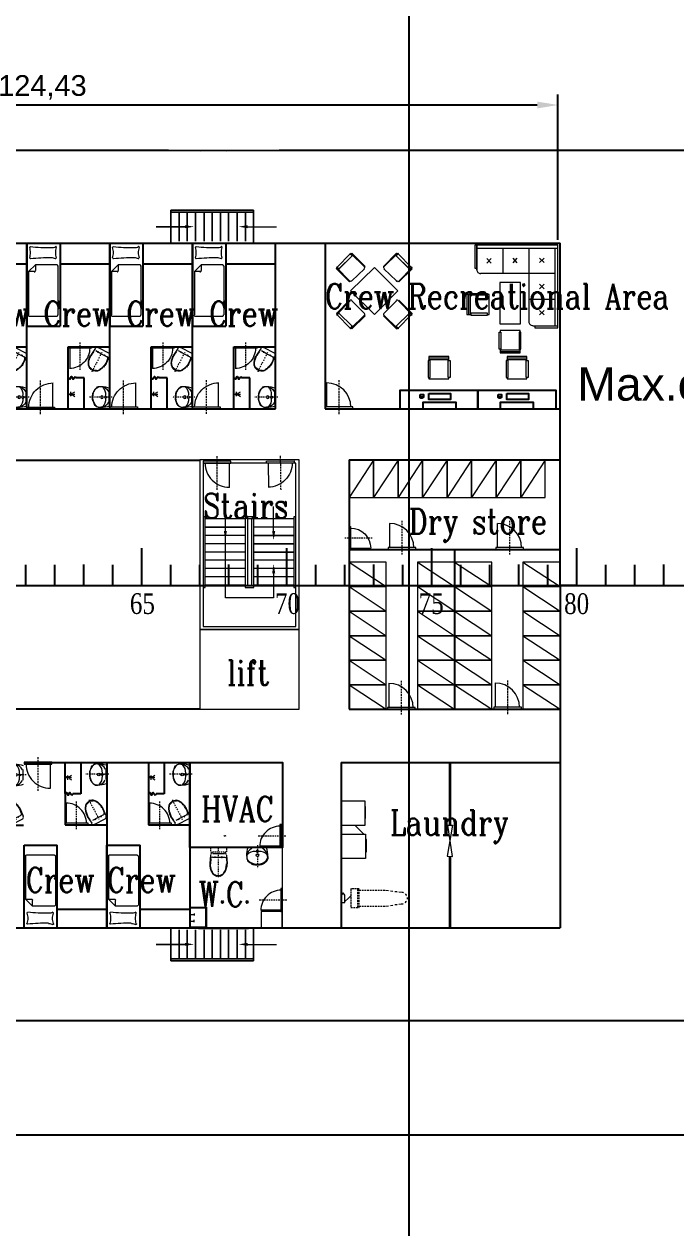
# Model space of a CAD drawing. Header units: millimetres. Extents: x -4 to 3776, y -4 to 4079.
# Drawn here: x 243.7 to 322.3, y 140.8 to 286.1 of the extents above; entities that cross this region are included whole.
import ezdxf
from ezdxf import colors
from ezdxf.entities.mleader import LeaderData, LeaderLine
from ezdxf.math import Vec2, Vec3

# ---------------------------------------------------------------- set-up
doc = ezdxf.new("R2010")
doc.units = ezdxf.units.MM
doc.linetypes.add('ACAD_ISO04W100', pattern=[30, 24, -3, 0, -3])
doc.linetypes.add('PDF_IMPORT', pattern=[1, 0.8, -0.2])
for name, color, linetype in [('BK_kedu', 255, 'Continuous'), ('EDGE', 7, 'Continuous'), ('ER', 7, 'Continuous'), ('HOLD3', 7, 'Continuous'), ('PDF_0', 7, 'Continuous'), ('PDF_DOOR', 7, 'Continuous'), ('PDF_FUR', 7, 'Continuous'), ('PDF_GALLEY', 7, 'Continuous'), ('PDF_JOINERWOEK', 7, 'Continuous'), ('PDF_MODIFY_O_3', 7, 'Continuous'), ('PDF_SANITARY', 7, 'Continuous'), ('PDF_WALL', 7, 'Continuous'), ('ROTATEDREFERENCEFRAME', 7, 'Continuous')]:
    doc.layers.add(name, color=color, linetype=linetype)
doc.layers.add('Sheet$GRID', color=254, linetype='Continuous', true_color=0xbebebe)
doc.layers.add('刻度', color=3, linetype='ACAD_ISO04W100', lineweight=13)
doc.styles.add('ROMANC', font='ROMANC.shx', dxfattribs={"width": 0.8, "bigfont": 'HZDX.shx'})
doc.styles.get("Standard").update_dxf_attribs({"font": 'arial.ttf'})
doc.dimstyles.new('ISO-25', dxfattribs={"dimtxt": 2.5, "dimasz": 2.5, "dimexe": 1.25, "dimexo": 0.625, "dimtad": 1, "dimtxsty": 'Standard', "dimcen": 2.5, "dimadec": 0, "dimazin": 0, "dimtfac": 1, "dimtmove": 0, "dimatfit": 3, "dimfxl": 1, "dimarcsym": 0})

# ---------------------------------------------------------------- blocks, each defined once
blk = doc.blocks.new('BK_0.7')
at = {"color": 4, "lineweight": 25}
for p, q in [((0, 0), (0, 4.41)), ((17.5, 0), (17.5, 4.5)), ((3.5, 0), (3.5, 2.5)), ((7, 0), (7, 2.5)), ((10.5, 0), (10.5, 2.51)), ((14, 0), (14, 2.5)), ((0, 0), (3.5, 0)), ((3.5, 0), (7, 0)), ((7, 0), (10.5, 0)), ((10.5, 0), (14, 0)), ((14, 0), (17.5, 0))]:
    blk.add_line(p, q, dxfattribs=at)
blk = doc.blocks.new('*U374')
at = {"layer": '刻度', "color": 4, "lineweight": 25}
blk.add_blockref('BK_0.7', (-8.75, -2.25), dxfattribs=at)
blk = doc.blocks.new('*U375')
at = {"layer": '刻度', "color": 0, "linetype": 'ByBlock', "lineweight": -2, "transparency": 16777216}
for p in [(140, 0), (157.5, 0), (175, 0), (192.5, 0), (210, 0)]:
    blk.add_blockref('*U374', p, dxfattribs=at)
blk = doc.blocks.new('wai bu lou ti')
at = {"layer": 'PDF_0', "transparency": 33554559}
blk.add_hatch(color=256, dxfattribs=at).paths.add_polyline_path([(3603.81, 3634.08), (3603.81, 3633.71), (3604.92, 3633.9)])
at = {"layer": 'PDF_0', "lineweight": 0}
for points in [[(3612.08, 3631.91), (3602.1, 3631.91), (3602.1, 3635.89), (3612.08, 3635.89)], [(3602.1, 3635.66), (3612.08, 3635.66)], [(3603.11, 3632.14), (3603.11, 3635.66)], [(3604.09, 3632.14), (3604.09, 3635.66)], [(3605.1, 3632.14), (3605.1, 3635.66)], [(3606.12, 3632.14), (3606.12, 3635.66)], [(3607.09, 3632.14), (3607.09, 3635.66)], [(3608.11, 3632.14), (3608.11, 3635.66)], [(3609.08, 3632.14), (3609.08, 3635.66)], [(3610.1, 3632.14), (3610.1, 3635.66)], [(3611.11, 3632.14), (3611.11, 3635.66)], [(3612.08, 3632.14), (3612.08, 3635.66)], [(3611.39, 3633.9), (3614.86, 3633.9)]]:
    blk.add_lwpolyline(points, dxfattribs=at)
for points in [[(3602.1, 3631.91), (3602.1, 3635.89), (3612.08, 3635.89), (3612.08, 3631.91)], [(3612.08, 3631.91), (3612.08, 3635.89), (3602.1, 3635.89), (3602.1, 3631.91)], [(3612.08, 3635.66), (3602.1, 3635.66)], [(3603.11, 3635.66), (3603.11, 3632.14)], [(3604.09, 3635.66), (3604.09, 3632.14)], [(3605.1, 3635.66), (3605.1, 3632.14)], [(3606.12, 3635.66), (3606.12, 3632.14)], [(3607.09, 3635.66), (3607.09, 3632.14)], [(3608.11, 3635.66), (3608.11, 3632.14)], [(3609.08, 3635.66), (3609.08, 3632.14)], [(3610.1, 3635.66), (3610.1, 3632.14)], [(3611.11, 3635.66), (3611.11, 3632.14)], [(3612.08, 3635.66), (3612.08, 3632.14)], [(3600.34, 3633.9), (3603.81, 3633.9)]]:
    blk.add_lwpolyline(points, close=True, dxfattribs=at)
at = {"layer": 'PDF_0', "lineweight": 0, "transparency": 33554559}
blk.add_solid([(3611.39, 3633.71), (3611.39, 3634.08), (3610.28, 3633.9)], dxfattribs=at)
blk = doc.blocks.new('chuang')
at = {"color": 4, "lineweight": 25}
for p, q in [((3509.12, 3491.26), (3513.12, 3491.26)), ((3509.12, 3491.26), (3509.62, 3491.26)), ((3509.12, 3491.26), (3509.12, 3481.26)), ((3513.12, 3491.26), (3513.12, 3481.26)), ((3509.12, 3481.26), (3513.12, 3481.26))]:
    blk.add_line(p, q, dxfattribs=at)
at = {"layer": 'PDF_FUR', "lineweight": 0}
for points in [[(3512.06, 3490.68, -0.024346), (3509.54, 3490.8, 0.575625), (3509.47, 3490.72)], [(3512.59, 3489.37, 0.114684), (3512.08, 3489.49, 0.024287), (3509.56, 3489.37)]]:
    blk.add_lwpolyline(points, format="xyb", dxfattribs=at)
for points in [[(3512.75, 3488.64), (3510.14, 3488.64), (3509.33, 3487.82), (3509.33, 3482.61)], [(3510.03, 3487.82), (3509.33, 3487.82), (3510.14, 3488.64), (3510.14, 3487.94)], [(3512.91, 3482.61), (3512.91, 3488.52)], [(3509.44, 3482.45), (3512.75, 3482.45)]]:
    blk.add_lwpolyline(points, dxfattribs=at)
for centre, radius, start, end in [((3507.67, 3490.11), 1.89, 359.7639, 19.0993), ((3512.07, 3491.89), 1.17, 270.4831, 296.631), ((3514.45, 3490.11), 1.89, 160.9715, 180.3028), ((3512.61, 3490.78), 0.0694, 340.9685, 100.681), ((3507.67, 3490.11), 1.89, 340.9715, 0.3028), ((3509.53, 3489.47), 0.0595, 160.9685, 280.681), ((3514.45, 3490.11), 1.89, 179.7639, 199.0993), ((3512.59, 3489.47), 0.0596, 259.3961, 19.0994), ((3510.01, 3487.92), 0.136, 269.9999, 0.0001), ((3512.73, 3488.5), 0.136, 359.9999, 90.0001), ((3509.42, 3482.59), 0.136, 179.9999, 270.0001), ((3512.73, 3482.59), 0.136, 269.9999, 0.0001)]:
    blk.add_arc(centre, radius, start, end, dxfattribs=at)
blk = doc.blocks.new('ma tong')
at = {"layer": 'PDF_SANITARY', "lineweight": 0}
for points in [[(3769.29, 3592.26), (3770.12, 3592.82), (3770.17, 3592.82)], [(3770.3, 3590.88), (3769.98, 3591.52), (3769.61, 3592.22)], [(3769.7, 3592.49), (3770.12, 3592.77), (3770.21, 3592.77)], [(3771.09, 3592.12), (3771.09, 3592.12)], [(3771.28, 3592.22), (3771.14, 3592.17)], [(3771.37, 3592.26), (3771.37, 3592.26)], [(3771.55, 3592.36), (3771.41, 3592.31)], [(3771.65, 3592.4), (3771.65, 3592.4)], [(3771.83, 3592.49), (3771.69, 3592.45)], [(3771.88, 3592.54), (3771.88, 3592.54)], [(3769.19, 3591.94), (3769.84, 3590.69)], [(3770.21, 3591.66), (3770.07, 3591.62)], [(3770.17, 3590.55), (3771.04, 3590.92), (3771.14, 3590.97)], [(3770.3, 3591.71), (3770.3, 3591.71)], [(3770.49, 3591.8), (3770.35, 3591.75)], [(3770.54, 3591.85), (3770.54, 3591.85)], [(3770.77, 3591.94), (3770.63, 3591.89)], [(3770.81, 3591.99), (3770.81, 3591.99)], [(3771.04, 3592.08), (3770.91, 3592.03)]]:
    blk.add_lwpolyline(points, dxfattribs=at)
for points in [[(3771.65, 3592.96, 0.106921), (3771.19, 3593.09, 0.074197), (3770.68, 3593.05)], [(3771.63, 3592.92, 0.106611), (3771.19, 3593.05, 0.074202), (3770.69, 3593.01)], [(3771.53, 3591.34, 0.074202), (3771.85, 3591.72, 0.106611), (3772.01, 3592.14)], [(3771.56, 3591.3, 0.074197), (3771.89, 3591.69, 0.106921), (3772.05, 3592.14)], [(3772.11, 3592.63), (3771.97, 3592.59, 0.061061), (3771.91, 3592.7)], [(3770.54, 3590.78), (3771.04, 3590.97), (3771.09, 3591.01, 0.053551), (3771.52, 3591.31)]]:
    blk.add_lwpolyline(points, format="xyb", dxfattribs=at)
for points in [[(3769.75, 3591.85), (3769.7, 3591.94), (3769.75, 3591.99), (3769.8, 3591.85)], [(3770.07, 3591.2), (3770.12, 3591.11), (3770.17, 3591.11), (3770.12, 3591.2)]]:
    blk.add_lwpolyline(points, close=True, dxfattribs=at)
at = {"layer": 'PDF_SANITARY', "linetype": 'PDF_IMPORT', "lineweight": 0, "ltscale": 0.103392}
blk.add_lwpolyline([(3770.03, 3591.57), (3769.75, 3591.43)], dxfattribs=at)
at = {"layer": 'PDF_SANITARY', "lineweight": 0}
for centre, radius, start, end in [((3769.4, 3592.1), 0.254, 122.0845, 206.8776), ((3771.25, 3590.53), 2.57, 102.9636, 115.2251), ((3771.25, 3590.53), 2.52, 102.9636, 115.2249), ((3771.16, 3592.19), 0.809, 36.03, 58.4144), ((3771.16, 3592.19), 0.902, 36.0299, 58.508), ((3771.48, 3592.38), 0.486, 23.0184, 36.9874), ((3771.16, 3592.19), 0.809, 355.7262, 18.1105), ((3771.53, 3592.33), 0.486, 17.1531, 31.1222), ((3771.53, 3592.33), 0.532, 17.1482, 31.125), ((3771.16, 3592.19), 0.902, 355.6326, 18.1107), ((3770.05, 3590.81), 0.254, 207.263, 292.056), ((3770.47, 3590.99), 0.208, 207.2634, 292.0541), ((3769.87, 3593.21), 2.57, 298.9154, 311.1769)]:
    blk.add_arc(centre, radius, start, end, dxfattribs=at)
blk = doc.blocks.new('xi shou tai')
at = {"layer": 'PDF_SANITARY', "lineweight": 0}
blk.add_lwpolyline([(3767.54, 3590.59, 0.078584), (3767.71, 3591.63), (3767.75, 3591.72), (3767.75, 3591.81), (3767.71, 3591.91), (3767.66, 3592), (3767.62, 3592.09), (3767.57, 3592.18), (3767.48, 3592.28), (3767.43, 3592.37), (3767.34, 3592.41), (3767.2, 3592.46), (3767.11, 3592.51), (3766.97, 3592.55), (3766.88, 3592.6), (3766.74, 3592.64), (3766.6, 3592.64), (3766.46, 3592.64), (3766.32, 3592.64), (3766.23, 3592.64), (3766.09, 3592.6), (3765.95, 3592.6), (3765.86, 3592.55), (3765.72, 3592.51), (3765.63, 3592.41), (3765.53, 3592.37), (3765.44, 3592.28), (3765.35, 3592.23), (3765.3, 3592.14), (3765.21, 3592.04), (3765.16, 3591.95), (3765.16, 3591.86), (3765.16, 3591.72), (3765.16, 3591.63, 0.087176), (3765.34, 3590.59)], format="xyb", dxfattribs=at)
at = {"layer": 'PDF_SANITARY', "linetype": 'PDF_IMPORT', "lineweight": 0, "ltscale": 0.138715}
blk.add_lwpolyline([(3766.46, 3590.29), (3766.46, 3593.06)], dxfattribs=at)
at = {"layer": 'PDF_SANITARY', "lineweight": 0}
blk.add_lwpolyline([(3767.11, 3590.66), (3765.81, 3590.66)], dxfattribs=at)
for centre, radius in [((3766.44, 3591.51), 0.162), ((3766.44, 3590.96), 0.0694)]:
    blk.add_circle(centre, radius, dxfattribs=at)
for centre, radius, start, end in [((3766.25, 3591.7), 1.09, 180.7415, 243.0343), ((3766.11, 3592.34), 1.27, 223.6266, 274.856), ((3766.44, 3590.96), 0.208, 25.9375, 154.0625), ((3766.71, 3592.34), 1.27, 265.144, 316.3734), ((3766.62, 3591.65), 1.04, 294.7683, 0.7637)]:
    blk.add_arc(centre, radius, start, end, dxfattribs=at)
for points in [[(3765.8, 3592.48), (3765.38, 3592.31), (3765.14, 3592), (3765.17, 3591.67)], [(3767.14, 3592.47), (3766.74, 3592.64), (3766.22, 3592.64), (3765.8, 3592.48)], [(3767.7, 3591.65), (3767.76, 3591.98), (3767.54, 3592.29), (3767.14, 3592.47)]]:
    blk.add_open_spline(points, degree=3, dxfattribs=at)
blk = doc.blocks.new('淋浴头')
at = {"layer": 'PDF_SANITARY', "lineweight": 0}
for points in [[(3767.65, 3591.43), (3768.39, 3591.43)], [(3767.92, 3591.66), (3767.92, 3591.15)], [(3768.11, 3591.52), (3768.39, 3591.71)], [(3768.11, 3591.29), (3768.39, 3591.15)]]:
    blk.add_lwpolyline(points, dxfattribs=at)
blk.add_circle((3767.9, 3591.45), 0.116, dxfattribs=at)
blk = doc.blocks.new('厕所')
at = {"color": 4, "lineweight": 25}
for p, q in [((3738.24, 3597.71), (3730.74, 3597.71)), ((3730.74, 3597.71), (3730.74, 3592.72)), ((3734.33, 3596.87), (3734.49, 3596.75)), ((3734.49, 3595.79), (3734.49, 3596.75)), ((3738.24, 3595.79), (3734.49, 3595.79))]:
    blk.add_line(p, q, dxfattribs=at)
blk.add_lwpolyline([(3734.49, 3597.71), (3734.65, 3597.54), (3734.33, 3597.32), (3734.65, 3597.13), (3734.33, 3596.87)], dxfattribs=at)
at = {"layer": 'PDF_DOOR', "lineweight": 0}
blk.add_lwpolyline([(3730.74, 3597.71), (3730.74, 3594.92), (3730.93, 3594.92), (3730.93, 3597.71)], close=True, dxfattribs=at)
blk.add_lwpolyline([(3730.93, 3597.54), (3733.36, 3597.54)], dxfattribs=at)
at = {"layer": 'PDF_DOOR', "linetype": 'PDF_IMPORT', "lineweight": 0, "ltscale": 0.231192}
blk.add_lwpolyline([(3730.22, 3596.31), (3733.62, 3596.31)], dxfattribs=at)
at = {"layer": 'PDF_DOOR', "lineweight": 0}
blk.add_arc((3730.92, 3597.56), 2.44, 270, 0, dxfattribs=at)
at = {"color": 4, "lineweight": 25, "rotation": 270}
blk.add_blockref('淋浴头', (145.03, 7365.31), dxfattribs=at)
at = {"color": 4, "lineweight": 25}
for name, p in [('ma tong', (-38.36, 2.18)), ('xi shou tai', (-29.62, 2.13))]:
    blk.add_blockref(name, p, dxfattribs=at)
blk = doc.blocks.new('men')
at = {"layer": 'PDF_DOOR', "lineweight": 0}
blk.add_lwpolyline([(3722.17, 3595.9), (3722.17, 3593.11), (3722.37, 3593.11), (3722.37, 3595.9)], close=True, dxfattribs=at)
blk.add_lwpolyline([(3722.37, 3595.73), (3724.8, 3595.73)], dxfattribs=at)
at = {"layer": 'PDF_DOOR', "linetype": 'PDF_IMPORT', "lineweight": 0, "ltscale": 0.231192}
blk.add_lwpolyline([(3721.66, 3594.5), (3725.05, 3594.5)], dxfattribs=at)
at = {"layer": 'PDF_DOOR', "lineweight": 0}
blk.add_arc((3722.35, 3595.75), 2.44, 270, 0, dxfattribs=at)
blk = doc.blocks.new('内部楼梯')
at = {"layer": 'PDF_0', "lineweight": 0}
for points in [[(3611.23, 3568), (3611.23, 3570.96)], [(3617.05, 3568), (3617.05, 3570.96)], [(3613.63, 3569.48), (3608.78, 3569.48)], [(3617.05, 3562.91), (3617.05, 3559.95), (3611.23, 3559.95), (3611.23, 3569.48)], [(3619.5, 3569.48), (3614.65, 3569.48)], [(3613.63, 3567.44), (3608.78, 3567.44)], [(3619.5, 3568.46), (3614.65, 3568.46)], [(3613.63, 3566.47), (3608.78, 3566.47)], [(3613.63, 3565.45), (3608.78, 3565.45)], [(3613.63, 3564.48), (3608.78, 3564.48)], [(3613.63, 3563.47), (3608.78, 3563.47)], [(3619.5, 3564.48), (3614.65, 3564.48)], [(3619.5, 3563.47), (3614.65, 3563.47)], [(3613.63, 3562.45), (3608.78, 3562.45)], [(3619.5, 3562.45), (3614.65, 3562.45)], [(3613.63, 3561.48), (3608.78, 3561.48)], [(3619.5, 3561.48), (3614.65, 3561.48)]]:
    blk.add_lwpolyline(points, dxfattribs=at)
for points in [[(3608.78, 3561.2), (3608.78, 3569.71), (3608.54, 3569.71), (3608.54, 3561.2)], [(3613.63, 3569.71), (3613.63, 3561.2), (3614.65, 3561.2), (3614.65, 3569.71)], [(3613.91, 3569.48), (3613.91, 3561.48), (3614.42, 3561.48), (3614.42, 3569.48)], [(3619.73, 3561.2), (3619.73, 3569.71), (3619.5, 3569.71), (3619.5, 3561.2)], [(3608.78, 3568.46), (3613.63, 3568.46)], [(3614.65, 3567.44), (3619.5, 3567.44)], [(3614.65, 3566.47), (3619.5, 3566.47)], [(3614.65, 3565.45), (3619.5, 3565.45)]]:
    blk.add_lwpolyline(points, close=True, dxfattribs=at)
at = {"layer": 'PDF_0', "lineweight": 0, "transparency": 33554559}
for points in [[(3611.41, 3568), (3611.04, 3568), (3611.23, 3566.89)], [(3617.24, 3568), (3616.87, 3568), (3617.05, 3566.89)], [(3617.24, 3562.91), (3616.87, 3562.91), (3617.05, 3564.02)]]:
    blk.add_solid(points, dxfattribs=at)
at = {"layer": 'PDF_DOOR', "lineweight": 0}
for points in [[(3608.54, 3575.81), (3608.54, 3575.81)], [(3619.73, 3575.81), (3619.73, 3575.81)]]:
    blk.add_lwpolyline(points, dxfattribs=at)
at = {"layer": 'PDF_JOINERWOEK', "lineweight": 0}
blk.add_lwpolyline([(3608.54, 3576.18), (3608.54, 3556.48), (3619.73, 3556.48), (3619.73, 3576.18)], close=True, dxfattribs=at)
blk = doc.blocks.new('椅子')
at = {"layer": 'PDF_FUR', "lineweight": 0}
for points in [[(0.18, 2.4), (0, 2.4), (0, 0), (0.18, 0)], [(2.22, 0), (2.68, 0), (2.68, 2.4), (2.22, 2.4)], [(2.31, 0), (2.31, 2.4)], [(2.5, 0), (2.5, 2.4)]]:
    blk.add_lwpolyline(points, dxfattribs=at)
for points in [[(2.22, 2.5), (0.18, 2.5), (0.18, 2.27), (2.22, 2.27)], [(2.22, 0.09), (2.22, -0.14), (0.18, -0.14), (0.18, 0.09)]]:
    blk.add_lwpolyline(points, close=True, dxfattribs=at)
blk = doc.blocks.new('*D496')
at = {"color": 0, "lineweight": -2, "transparency": 16777216}
for p, q in [((183.68, 260.29), (183.68, 277.59)), ((308.11, 260.06), (308.11, 277.59)), ((186.18, 276.34), (305.61, 276.34))]:
    blk.add_line(p, q, dxfattribs=at)
at = {"color": 0, "lineweight": 25, "transparency": 16777216}
for points in [[(186.18, 276.75), (186.18, 275.92), (183.68, 276.34)], [(305.61, 276.75), (305.61, 275.92), (308.11, 276.34)]]:
    blk.add_solid(points, dxfattribs=at)
at = {"layer": 'Defpoints', "color": 0, "lineweight": 25, "transparency": 16777216}
for p in [(308.11, 276.34), (183.68, 259.67), (308.11, 259.43)]:
    blk.add_point(p, dxfattribs=at)
at = {"color": 0, "lineweight": 25, "transparency": 16777216, "insert": (245.89, 278.46), "char_height": 2.5, "attachment_point": 5}
blk.add_mtext('124,43', dxfattribs=at)

msp = doc.modelspace()

# ---------------------------------------------------------------- linework, layer by layer
at = {"color": 4, "lineweight": 25}
for p, q in [((183.675, 259.668), (308.373, 259.667)), ((244.013, 239.671), (244.013, 259.668)), ((254.013, 239.671), (254.013, 259.668)), ((264.013, 239.671), (264.013, 259.668)), ((274.013, 239.671), (274.013, 259.668)), ((274.013, 259.667), (280.013, 259.667)), ((280.013, 259.667), (280.013, 239.671)), ((308.372, 218.374), (308.373, 259.667)), ((238.013, 257.168), (244.013, 257.168)), ((248.013, 257.168), (254.013, 257.168)), ((258.013, 257.168), (264.013, 257.168)), ((268.013, 257.168), (274.013, 257.168)), ((291.663, 240.981), (291.663, 241.203)), ((301.086, 240.981), (301.086, 241.203)), ((234.013, 239.671), (244.013, 239.671)), ((244.013, 239.671), (254.013, 239.671)), ((254.013, 239.671), (264.013, 239.671)), ((264.013, 239.671), (274.013, 239.671)), ((280.013, 239.671), (308.373, 239.671)), ((219.897, 233.478), (264.897, 233.478)), ((282.894, 233.528), (282.894, 203.427)), ((282.894, 233.528), (308.372, 233.528)), ((282.894, 222.707), (308.372, 222.707)), ((295.633, 222.707), (295.633, 203.427)), ((310.372, 218.374), (308.372, 218.374)), ((308.373, 218.374), (308.374, 177.05)), ((219.597, 203.481), (264.847, 203.481)), ((282.894, 203.427), (308.373, 203.427)), ((243.675, 196.998), (253.675, 196.998)), ((253.675, 196.998), (253.675, 177.001)), ((253.675, 196.998), (263.675, 196.998)), ((263.675, 196.998), (263.675, 177.001)), ((281.936, 196.998), (308.374, 196.998)), ((281.936, 196.998), (281.936, 177.05)), ((247.675, 179.3), (253.675, 179.3)), ((257.675, 179.3), (263.675, 179.3)), ((183.675, 177.05), (308.374, 177.05)), ((264.746, 177.001), (270.746, 177.029))]:
    msp.add_line(p, q, dxfattribs=at)
for points in [[(289.027, 239.671), (298.45, 239.671), (298.45, 241.892), (289.027, 241.892)], [(292.528, 241.511), (295.119, 241.511), (295.119, 240.797), (292.528, 240.797)], [(298.45, 239.671), (307.874, 239.671), (307.874, 241.892), (298.45, 241.892)], [(301.951, 241.511), (304.543, 241.511), (304.543, 240.797), (301.951, 240.797)], [(291.8, 239.671), (295.811, 239.671), (295.811, 240.433), (291.8, 240.433)], [(301.134, 239.671), (305.145, 239.671), (305.145, 240.433), (301.134, 240.433)], [(263.675, 196.998), (274.865, 196.998), (274.865, 186.739), (263.675, 186.739)]]:
    msp.add_lwpolyline(points, close=True, dxfattribs=at)
for points in [[(291.462, 241.416), (291.863, 241.416), (291.863, 241.081, -0.4142136), (291.763, 240.981), (291.562, 240.981, -0.4142136), (291.462, 241.081)], [(300.886, 241.416), (301.287, 241.416), (301.287, 241.081, -0.4142136), (301.187, 240.981), (300.986, 240.981, -0.4142136), (300.886, 241.081)]]:
    msp.add_lwpolyline(points, format="xyb", close=True, dxfattribs=at)
at = {"layer": 'EDGE', "color": 0, "lineweight": 25}
for points in [[(236.721, 270.898), (246.126, 270.883), (255.551, 270.872), (264.996, 270.868), (274.456, 270.87), (283.926, 270.874), (293.4, 270.876), (302.872, 270.874)], [(236.721, 165.851), (246.126, 165.866), (255.551, 165.877), (264.996, 165.88), (274.456, 165.879), (283.926, 165.875), (293.4, 165.873), (302.872, 165.874)]]:
    msp.add_lwpolyline(points, dxfattribs=at)
at = {"layer": 'EDGE', "color": 29}
for points in [[(71.015, 218.374), (85.704, 219.142), (100.392, 218.374), (115.081, 218.374), (129.769, 218.374), (144.458, 218.374), (159.146, 218.374), (173.835, 218.374), (188.757, 218.374), (211.261, 218.374), (235.572, 218.374), (259.904, 218.374), (284.235, 218.374), (309.401, 218.374), (362.844, 218.374), (428.943, 218.374), (490.03, 218.374)], [(71.015, 218.374), (85.704, 217.607), (100.392, 218.374), (115.081, 218.374), (129.769, 218.374), (144.458, 218.374), (159.146, 218.374), (173.835, 218.374), (188.757, 218.374), (211.261, 218.374), (235.572, 218.374), (259.904, 218.374), (284.235, 218.374), (309.401, 218.374), (362.844, 218.374), (428.943, 218.374), (490.03, 218.374)]]:
    msp.add_lwpolyline(points, dxfattribs=at)
at = {"layer": 'ER', "lineweight": -2}
for points in [[(228.872, 270.874), (232.938, 270.874), (239.982, 270.874), (247.026, 270.874), (254.07, 270.873), (261.114, 270.87), (268.157, 270.869), (275.201, 270.871), (282.245, 270.873), (289.289, 270.874), (296.332, 270.874), (303.376, 270.874), (309.372, 270.874)], [(228.872, 165.874), (232.938, 165.874), (239.982, 165.874), (247.026, 165.874), (254.07, 165.876), (261.114, 165.879), (268.157, 165.88), (275.201, 165.878), (282.245, 165.875), (289.289, 165.874), (296.332, 165.874), (303.376, 165.875), (309.372, 165.875)]]:
    msp.add_lwpolyline(points, dxfattribs=at)
at = {"layer": 'HOLD3', "color": 0, "lineweight": 25}
for points in [[(309.372, 270.874), (310.42, 270.874), (317.464, 270.874), (324.508, 270.874), (331.551, 270.874), (338.595, 270.874), (345.639, 270.874), (352.683, 270.874), (359.726, 270.874), (366.77, 270.874), (372.675, 270.874), (373.372, 270.874), (373.814, 270.874), (374.07, 270.874), (380.858, 270.874), (387.902, 270.873), (394.945, 270.873), (401.989, 270.873), (409.033, 270.873), (416.077, 270.873), (423.12, 270.872), (430.164, 270.872), (435.372, 270.872)], [(309.372, 165.875), (310.42, 165.875), (317.464, 165.875), (324.508, 165.875), (331.551, 165.875), (338.595, 165.875), (345.639, 165.875), (352.683, 165.875), (359.726, 165.875), (366.77, 165.875), (372.675, 165.875), (373.372, 165.875), (373.814, 165.875), (374.07, 165.875), (380.858, 165.875), (387.902, 165.875), (394.945, 165.875), (401.989, 165.875), (409.033, 165.876), (416.077, 165.876), (423.12, 165.876), (430.164, 165.877), (435.372, 165.877)]]:
    msp.add_lwpolyline(points, dxfattribs=at)
at = {"layer": 'PDF_0', "lineweight": 0}
msp.add_lwpolyline([(264.872, 213.045), (264.872, 203.427), (276.894, 203.427), (276.894, 213.045)], close=True, dxfattribs=at)
for points in [[(284.664, 188.371), (283.646, 189.388)], [(282.398, 180.224), (282.814, 180.641), (283.091, 180.918)]]:
    msp.add_lwpolyline(points, dxfattribs=at)
at = {"layer": 'PDF_FUR', "lineweight": 0}
for points in [[(298.296, 259.437), (298.065, 259.437), (298.065, 256.662), (298.296, 256.662)], [(298.296, 259.437), (298.296, 256.431)], [(298.304, 259.667), (298.304, 256.48)], [(305.332, 249.678), (305.332, 249.447), (308.106, 249.447), (308.106, 259.435), (298.304, 259.435)], [(298.304, 259.065), (308.106, 259.065)], [(301.448, 259.065), (301.448, 255.997)], [(304.592, 259.065), (304.592, 250.21)], [(307.736, 259.065), (307.736, 249.678)], [(308.106, 259.065), (308.106, 259.065)], [(283.038, 258.387), (281.466, 256.769), (281.651, 256.584), (283.269, 258.156)], [(283.223, 258.109), (281.697, 256.584)], [(283.038, 258.387), (283.038, 258.387)], [(283.084, 258.341), (283.177, 258.248), (283.269, 258.294), (283.315, 258.387)], [(288.772, 258.341), (288.679, 258.248), (288.587, 258.294), (288.54, 258.387)], [(288.818, 258.387), (290.39, 256.769), (290.205, 256.584), (288.587, 258.156)], [(288.633, 258.109), (290.159, 256.584)], [(288.864, 258.387), (288.864, 258.387)], [(299.54, 257.818), (300.048, 257.263)], [(300.048, 257.818), (299.54, 257.263)], [(302.645, 257.84), (303.154, 257.285)], [(303.154, 257.84), (302.645, 257.285)], [(306.442, 257.863), (305.887, 257.354)], [(306.442, 257.354), (305.887, 257.863)], [(281.42, 256.815), (281.42, 256.815)], [(281.512, 256.722), (281.605, 256.63), (281.512, 256.584), (281.466, 256.491)], [(287.107, 256.584), (288.633, 255.104)], [(290.39, 256.722), (290.251, 256.63), (290.344, 256.584), (290.39, 256.491)], [(290.436, 256.815), (290.436, 256.815)], [(301.448, 255.997), (298.741, 255.997)], [(304.592, 255.997), (301.448, 255.997)], [(307.736, 256.013), (304.592, 256.013)], [(307.736, 256.013), (307.736, 256.013)], [(306.442, 254.718), (305.887, 254.164)], [(306.442, 254.164), (305.887, 254.718)], [(307.736, 252.869), (304.592, 252.869)], [(307.736, 252.869), (307.736, 252.869)], [(281.512, 251.035), (281.605, 251.174), (281.512, 251.22), (281.466, 251.312)], [(284.749, 251.174), (283.223, 252.7)], [(287.107, 251.174), (288.633, 252.7)], [(288.587, 249.648), (290.205, 251.22), (290.39, 251.035), (290.251, 251.174), (290.344, 251.22), (290.39, 251.312)], [(306.442, 251.528), (305.887, 251.019)], [(306.442, 251.019), (305.887, 251.528)], [(281.42, 250.989), (281.42, 250.989)], [(283.038, 249.417), (281.466, 251.035), (281.651, 251.22), (283.269, 249.648)], [(283.223, 249.694), (281.697, 251.174)], [(290.39, 251.035), (288.818, 249.417)], [(290.436, 250.989), (290.436, 250.989)], [(283.038, 249.37), (283.038, 249.37)], [(283.084, 249.463), (283.177, 249.555), (283.269, 249.509), (283.315, 249.417)], [(288.772, 249.463), (288.679, 249.555), (288.587, 249.509), (288.54, 249.417)], [(288.864, 249.37), (288.864, 249.37)], [(305.101, 249.678), (308.106, 249.678)], [(285.854, 233.473), (282.894, 228.988)], [(288.813, 233.473), (285.854, 228.988)], [(291.772, 233.473), (288.813, 228.988)], [(294.731, 233.473), (291.772, 228.988)], [(297.691, 233.473), (294.731, 228.988)], [(300.65, 233.473), (297.691, 228.988)], [(303.609, 233.473), (300.65, 228.988)], [(306.568, 233.473), (303.609, 228.988)], [(282.894, 221.183), (287.379, 218.223)], [(291.148, 221.183), (295.633, 218.223)], [(295.633, 221.183), (300.118, 218.223)], [(303.888, 221.183), (308.373, 218.224)], [(282.894, 218.223), (287.379, 215.264)], [(291.148, 218.223), (295.783, 215.166)], [(295.633, 218.223), (300.118, 215.264)], [(303.888, 218.224), (308.373, 215.264)], [(282.894, 215.264), (287.379, 212.305)], [(291.148, 215.264), (295.633, 212.305)], [(295.633, 215.264), (300.118, 212.305)], [(303.888, 215.264), (308.373, 212.305)], [(282.894, 212.305), (287.379, 209.346)], [(291.148, 212.305), (295.633, 209.346)], [(295.633, 212.305), (300.118, 209.346)], [(303.888, 212.305), (308.373, 209.346)], [(282.894, 209.346), (287.379, 206.386)], [(291.148, 209.346), (295.633, 206.386)], [(295.634, 209.346), (300.119, 206.386)], [(303.888, 209.346), (308.373, 206.387)], [(282.894, 206.386), (287.379, 203.427)], [(291.148, 206.386), (295.633, 203.427)], [(295.634, 206.386), (300.119, 203.427)], [(303.888, 206.387), (308.373, 203.427)]]:
    msp.add_lwpolyline(points, dxfattribs=at)
for points in [[(283.084, 258.479), (284.749, 256.815), (284.841, 256.861), (283.223, 258.479), (283.177, 258.387), (283.084, 258.341), (283.038, 258.387)], [(283.269, 258.156), (283.038, 258.387)], [(288.772, 258.479), (287.107, 256.815), (287.061, 256.861), (288.633, 258.479), (288.725, 258.387), (288.772, 258.341), (288.864, 258.387)], [(288.587, 258.156), (288.818, 258.387)], [(281.373, 256.584), (281.42, 256.676), (281.512, 256.722), (281.42, 256.815), (281.373, 256.722), (283.038, 255.058), (282.946, 255.012)], [(285.951, 256.722), (288.772, 253.902), (285.951, 251.081), (283.084, 253.902)], [(290.529, 256.584), (290.436, 256.676), (290.39, 256.722), (290.436, 256.815), (290.529, 256.722), (288.864, 255.058), (288.91, 255.012)], [(303.605, 249.94), (303.605, 254.934), (301.108, 254.934), (301.108, 249.94)], [(281.373, 251.174), (281.42, 251.127), (281.512, 251.035), (281.42, 250.989), (281.373, 251.035), (283.038, 252.7), (282.946, 252.792)], [(290.529, 251.174), (290.436, 251.127), (290.39, 251.035), (290.436, 250.989), (290.529, 251.035), (288.864, 252.7), (288.91, 252.792)], [(283.084, 249.324), (284.749, 250.989), (284.841, 250.896), (283.223, 249.324), (283.177, 249.37), (283.084, 249.463), (283.038, 249.37)], [(288.772, 249.324), (287.107, 250.989), (287.061, 250.896), (288.633, 249.324), (288.725, 249.37), (288.772, 249.463), (288.864, 249.37)], [(283.269, 249.648), (283.038, 249.417)], [(288.587, 249.648), (288.818, 249.417)], [(285.854, 233.473), (282.894, 233.473), (282.894, 228.988), (285.854, 228.988)], [(288.813, 233.473), (285.854, 233.473), (285.854, 228.988), (288.813, 228.988)], [(291.772, 233.473), (288.813, 233.473), (288.813, 228.988), (291.772, 228.988)], [(294.731, 233.473), (291.772, 233.473), (291.772, 228.988), (294.731, 228.988)], [(297.691, 233.473), (294.731, 233.473), (294.731, 228.988), (297.691, 228.988)], [(300.65, 233.473), (297.691, 233.473), (297.691, 228.988), (300.65, 228.988)], [(303.609, 233.473), (300.65, 233.473), (300.65, 228.988), (303.609, 228.988)], [(306.568, 233.473), (303.609, 233.473), (303.609, 228.988), (306.568, 228.988)], [(282.894, 221.183), (282.894, 218.223), (287.379, 218.223), (287.379, 221.183)], [(291.148, 221.183), (291.148, 218.223), (295.633, 218.223), (295.633, 221.183)], [(295.633, 221.183), (295.633, 218.223), (300.118, 218.223), (300.118, 221.183)], [(303.888, 221.183), (303.888, 218.224), (308.373, 218.224), (308.373, 221.183)], [(282.894, 218.223), (282.894, 215.264), (287.379, 215.264), (287.379, 218.223)], [(291.148, 218.223), (291.148, 215.264), (295.633, 215.264), (295.633, 218.223)], [(295.633, 218.223), (295.633, 215.264), (300.118, 215.264), (300.118, 218.223)], [(303.888, 218.224), (303.888, 215.264), (308.373, 215.264), (308.373, 218.224)], [(282.894, 215.264), (282.894, 212.305), (287.379, 212.305), (287.379, 215.264)], [(291.148, 215.264), (291.148, 212.305), (295.633, 212.305), (295.633, 215.264)], [(295.633, 215.264), (295.633, 212.305), (300.118, 212.305), (300.118, 215.264)], [(303.888, 215.264), (303.888, 212.305), (308.373, 212.305), (308.373, 215.264)], [(282.894, 212.305), (282.894, 209.346), (287.379, 209.346), (287.379, 212.305)], [(291.148, 212.305), (291.148, 209.346), (295.633, 209.346), (295.633, 212.305)], [(295.633, 212.305), (295.633, 209.346), (300.118, 209.346), (300.118, 212.305)], [(303.888, 212.305), (303.888, 209.346), (308.373, 209.346), (308.373, 212.305)], [(282.894, 209.346), (282.894, 206.386), (287.379, 206.386), (287.379, 209.346)], [(291.148, 209.346), (291.148, 206.386), (295.633, 206.386), (295.633, 209.346)], [(295.634, 209.346), (295.634, 206.386), (300.119, 206.386), (300.119, 209.346)], [(303.888, 209.346), (303.888, 206.387), (308.373, 206.387), (308.373, 209.346)], [(282.894, 206.386), (282.894, 203.427), (287.379, 203.427), (287.379, 206.386)], [(291.148, 206.386), (291.148, 203.427), (295.633, 203.427), (295.633, 206.386)], [(295.634, 206.386), (295.634, 203.427), (300.119, 203.427), (300.119, 206.386)], [(303.888, 206.387), (303.888, 203.427), (308.373, 203.427), (308.373, 206.387)]]:
    msp.add_lwpolyline(points, close=True, dxfattribs=at)
for points in [[(284.749, 256.584), (283.223, 255.104, -0.4304007), (282.993, 255.105)], [(288.403, 249.695, 0.4304007), (288.633, 249.694), (290.159, 251.174)]]:
    msp.add_lwpolyline(points, format="xyb", dxfattribs=at)
for centre, radius, start, end in [((283.292, 258.04), 0.162, 45.00144, 138.14974), ((288.517, 258.04), 0.162, 41.85026, 134.99856), ((281.813, 256.514), 0.162, 131.85026, 224.99856), ((284.633, 256.745), 0.162, 311.85026, 44.99856), ((287.223, 256.745), 0.162, 135.00144, 228.14974), ((290.043, 256.514), 0.162, 315.00144, 48.14974), ((298.789, 256.48), 0.486, 179.99993, 270.00007), ((288.702, 255.22), 0.162, 221.85026, 314.99856), ((283.107, 252.63), 0.162, 41.85026, 134.99856), ((288.702, 252.63), 0.162, 45.00144, 138.14974), ((281.813, 251.336), 0.162, 135.00144, 228.14974), ((290.043, 251.336), 0.162, 311.85026, 44.99856), ((284.633, 251.104), 0.162, 315.00144, 48.14974), ((287.223, 251.104), 0.162, 131.85026, 224.99856), ((305.078, 250.21), 0.486, 179.99993, 270.00007), ((283.292, 249.81), 0.162, 221.85026, 314.99856)]:
    msp.add_arc(centre, radius, start, end, dxfattribs=at)
at = {"layer": 'PDF_GALLEY', "lineweight": 0}
for points in [[(284.802, 189.388), (281.936, 189.388), (281.936, 192.394), (284.802, 192.394)], [(284.802, 190.267), (284.895, 190.267), (284.895, 191.7), (284.802, 191.7)], [(284.895, 185.412), (281.936, 185.412), (281.936, 188.371), (284.895, 188.371)], [(284.895, 186.244), (284.987, 186.244), (284.987, 187.724), (284.895, 187.724)], [(282.398, 180.132), (282.398, 181.011), (282.167, 181.288), (281.936, 181.011), (281.936, 180.132)]]:
    msp.add_lwpolyline(points, close=True, dxfattribs=at)
at = {"layer": 'PDF_GALLEY', "linetype": 'PDF_IMPORT', "lineweight": 0, "ltscale": 0.27743}
msp.add_lwpolyline([(284.109, 181.75), (283.091, 181.75), (283.091, 179.531), (284.109, 179.531)], close=True, dxfattribs=at)
for points in [[(283.97, 179.531), (283.97, 181.75)], [(284.109, 181.612), (287.299, 181.612)], [(284.109, 179.67), (287.299, 179.67)]]:
    msp.add_lwpolyline(points, dxfattribs=at)
at = {"layer": 'PDF_GALLEY', "lineweight": 0}
for points in [[(287.299, 181.612), (287.669, 181.565)], [(287.808, 181.519), (287.808, 181.519)], [(287.9, 181.519), (288.178, 181.473)], [(288.27, 181.473), (288.27, 181.473)], [(288.409, 181.427), (288.686, 181.427)], [(288.779, 181.38), (288.779, 181.38)], [(289.472, 181.288), (289.426, 181.334), (289.287, 181.334), (288.918, 181.38)], [(289.611, 181.242), (289.611, 181.242)], [(289.657, 180.086), (289.704, 180.132), (289.796, 180.224), (289.796, 180.271)], [(289.842, 180.964), (289.842, 181.011), (289.75, 181.103), (289.704, 181.149)], [(289.889, 180.872), (289.889, 180.872)], [(289.889, 180.363), (289.889, 180.363)], [(289.935, 180.502), (289.935, 180.594), (289.935, 180.733)], [(287.299, 179.67), (287.669, 179.716)], [(287.808, 179.762), (287.808, 179.762)], [(287.9, 179.762), (288.178, 179.808)], [(288.27, 179.808), (288.27, 179.808)], [(288.409, 179.855), (288.686, 179.855)], [(288.779, 179.901), (288.779, 179.901)], [(288.918, 179.901), (289.287, 179.947)], [(289.195, 179.947), (289.334, 179.947), (289.426, 179.947)], [(289.519, 179.993), (289.519, 179.993)]]:
    msp.add_lwpolyline(points, dxfattribs=at)
at = {"layer": 'PDF_JOINERWOEK', "lineweight": 0}
msp.add_lwpolyline([(263.675, 186.739), (263.675, 177.029), (274.865, 177.029), (274.865, 186.739)], close=True, dxfattribs=at)
at = {"layer": 'PDF_MODIFY_O_3', "lineweight": 0}
for points in [[(294.982, 196.998), (294.982, 189.442)], [(295.121, 196.998), (295.121, 189.442)], [(294.982, 185.697), (294.982, 177.05)], [(295.121, 185.651), (295.121, 177.05)]]:
    msp.add_lwpolyline(points, dxfattribs=at)
msp.add_lwpolyline([(294.797, 189.442), (295.398, 189.442), (294.751, 185.697), (295.398, 185.651)], close=True, dxfattribs=at)
at = {"layer": 'PDF_SANITARY', "linetype": 'PDF_IMPORT', "lineweight": 0, "ltscale": 0.184954}
msp.add_lwpolyline([(266.167, 186.739), (266.167, 186.23), (268.155, 186.23), (268.155, 186.739), (266.167, 186.739)], dxfattribs=at)
at = {"layer": 'PDF_SANITARY', "lineweight": 0}
for points in [[(266.445, 186.045), (267.878, 186.045)], [(266.213, 185.398), (266.167, 184.843), (266.167, 184.797)], [(267.924, 185.537), (267.138, 185.537), (266.398, 185.537)], [(268.109, 185.814), (268.202, 184.843), (268.202, 184.797)], [(263.675, 178.669), (264.184, 178.669)], [(264.184, 178.807), (264.184, 178.761), (264.184, 178.53)], [(263.675, 177.882), (264.184, 177.882)], [(264.184, 177.744), (264.184, 177.79), (264.184, 178.021)]]:
    msp.add_lwpolyline(points, dxfattribs=at)
at = {"layer": 'PDF_SANITARY', "linetype": 'PDF_IMPORT', "lineweight": 0, "ltscale": 0.138715}
for points in [[(267.138, 183.179), (267.138, 186.924)], [(271.854, 187.016), (271.854, 184.242)]]:
    msp.add_lwpolyline(points, dxfattribs=at)
at = {"layer": 'PDF_SANITARY', "lineweight": 0}
for points in [[(271.164, 186.643, 0.2961913), (270.56, 185.675), (270.56, 185.583), (270.56, 185.491), (270.56, 185.398), (270.606, 185.306), (270.652, 185.213), (270.698, 185.121), (270.791, 185.028), (270.883, 184.936), (270.976, 184.889), (271.068, 184.843), (271.161, 184.751), (271.3, 184.704), (271.438, 184.704), (271.531, 184.658), (271.669, 184.658), (271.808, 184.658), (271.947, 184.658), (272.086, 184.658), (272.224, 184.704), (272.317, 184.704), (272.456, 184.751), (272.548, 184.797), (272.687, 184.843), (272.779, 184.936), (272.872, 185.028), (272.918, 185.074), (273.01, 185.167), (273.057, 185.259), (273.103, 185.352), (273.149, 185.444), (273.149, 185.583), (273.149, 185.675)], [(266.167, 185.814), (266.075, 184.843), (266.075, 184.797, 0.0535265), (266.152, 184.241)], [(267.902, 185.583, -0.3879167), (268.109, 185.398), (268.155, 184.843), (268.155, 184.797, -0.0535209), (268.078, 184.241)], [(266.127, 184.259, 0.0743774), (266.324, 183.786, 0.1068861), (266.658, 183.424)], [(266.172, 184.27, 0.074189), (266.363, 183.81, 0.1066972), (266.683, 183.463)], [(266.694, 183.482, 0.0979327), (266.985, 183.371, 0.0611449), (267.103, 183.365)], [(267.127, 183.365, 0.061121), (267.241, 183.373, 0.0979192), (267.536, 183.482)], [(267.547, 183.463, 0.1065869), (267.867, 183.81, 0.0741863), (268.058, 184.27)], [(267.572, 183.424, 0.1068932), (267.906, 183.786, 0.0742588), (268.103, 184.259)]]:
    msp.add_lwpolyline(points, format="xyb", dxfattribs=at)
for points in [[(266.768, 185.629), (266.768, 185.537), (266.676, 185.537), (266.676, 185.629)], [(267.508, 185.629), (267.508, 185.537), (267.6, 185.537), (267.6, 185.629)], [(265.71, 179.547), (265.71, 177.05), (263.675, 177.05), (263.675, 179.547)], [(265.571, 179.455), (265.571, 177.143), (263.768, 177.143), (263.768, 179.455)], [(272.27, 179.017), (272.27, 177.029), (274.813, 177.029), (274.813, 179.017)]]:
    msp.add_lwpolyline(points, close=True, dxfattribs=at)
for centre, radius in [((271.831, 185.837), 0.162), ((271.831, 186.392), 0.0694)]:
    msp.add_circle(centre, radius, dxfattribs=at)
for centre, radius, start, end in [((267.865, 188.707), 0.531, 260.06648, 274.0715), ((267.958, 188.707), 0.53, 265.92705, 279.93706), ((266.422, 185.837), 0.254, 90.21357, 174.95737), ((267.855, 185.837), 0.254, 5.03581, 89.79325), ((273.866, 185.699), 3.352, 161.58713, 179.56025), ((271.508, 185.005), 1.272, 85.14402, 136.37341), ((271.831, 186.392), 0.208, 205.93747, 334.06253), ((272.109, 185.005), 1.272, 43.62659, 94.85598), ((271.97, 185.652), 1.087, 0.74147, 63.03426), ((270.028, 185.699), 3.075, 359.3353, 19.26429), ((268.64, 184.867), 2.519, 181.85363, 194.11785), ((266.375, 185.375), 0.208, 90.19403, 174.98578), ((265.593, 184.866), 2.516, 345.87846, 358.15885), ((267.115, 184.173), 0.902, 238.56836, 261.02778), ((267.115, 184.174), 0.903, 278.97486, 301.4238)]:
    msp.add_arc(centre, radius, start, end, dxfattribs=at)
for points in [[(270.57, 185.696), (270.509, 185.373), (270.725, 185.058), (271.126, 184.884)], [(271.126, 184.884), (271.528, 184.71), (272.046, 184.706), (272.464, 184.873)], [(272.464, 184.873), (272.883, 185.041), (273.129, 185.352), (273.1, 185.675)]]:
    msp.add_open_spline(points, degree=3, dxfattribs=at)
at = {"layer": 'PDF_WALL', "lineweight": 0}
msp.add_lwpolyline([(264.872, 233.528), (264.872, 213.045), (276.894, 213.045), (276.894, 233.528)], close=True, dxfattribs=at)
at = {"layer": 'ROTATEDREFERENCEFRAME', "color": 255}
for p in [(8.466, 218.374), (55.282, 218.374)]:
    msp.add_line(p, (725.282, 218.374), dxfattribs=at)
at = {"layer": 'Sheet$GRID'}
for points in [[(290.124, 608.276), (290.124, 0.013)], [(0.007, 152.078), (870.358, 152.078)]]:
    msp.add_lwpolyline(points, dxfattribs=at)

# ---------------------------------------------------------------- block references
at = {"color": 4, "lineweight": 25}
for name, p in [('wai bu lou ti', (-3340.725, -3372.243)), ('chuang', (-3265.104, -3231.588)), ('chuang', (-3255.104, -3231.588)), ('chuang', (-3245.104, -3231.588)), ('内部楼梯', (-3343.256, -3343.061))]:
    msp.add_blockref(name, p, dxfattribs=at)
for name, p, rotation in [('椅子', (299.804, 253.474), 180), ('椅子', (301.14, 249.115), 270), ('椅子', (294.941, 243.296), 89.99999999999997), ('椅子', (304.364, 243.296), 89.99999999999997), ('厕所', (3837.402, -3540.282), 90.0164397352079), ('厕所', (3847.397, -3540.221), 90.0164397352079), ('厕所', (3857.455, -3540.226), 90.0164397352079), ('men', (3996.909, 3782.635), 180), ('men', (3997.039, 3774.913), 180)]:
    msp.add_blockref(name, p, dxfattribs=dict(at, rotation=rotation))
at = {"color": 4, "lineweight": 25, "xscale": -1}
for name, p, rotation in [('厕所', (3836.719, 3977.909), 90.00000000001366), ('厕所', (3846.719, 3977.909), 90.00000000001366), ('厕所', (3856.719, 3977.909), 90.00000000001366), ('厕所', (3866.719, 3977.909), 90.00000000001366), ('men', (-3439.28, 3818.603), 180), ('chuang', (-3265.442, 3668.305), 180), ('chuang', (-3255.442, 3668.305), 180), ('wai bu lou ti', (-3340.725, 3808.961), 180)]:
    msp.add_blockref(name, p, dxfattribs=dict(at, rotation=rotation))
at = {"color": 4, "lineweight": 25, "yscale": 1.2, "zscale": 1.2}
for p, xscale, rotation in [((-4067.722, -4226.951), -1.2, 270), ((-4057.721, -4226.943), -1.2, 270), ((-4047.721, -4226.931), -1.2, 270), ((4595.088, -4226.938), 1.2, 90.00000000000001), ((-4046.447, 4699.959), 1.2, 270), ((4528.028, 4757.126), -1.2, 90.76437234066962), ((4602.689, -4243.902), 1.2, 90.00000000000001), ((4615.699, -4243.902), 1.2, 90.00000000000001), ((4602.612, -4263.199), 1.2, 90.00000000000001), ((4615.447, -4263.154), 1.2, 90.00000000000001), ((-4068.06, 4663.645), 1.2, 270)]:
    msp.add_blockref('men', p, dxfattribs=dict(at, xscale=xscale, rotation=rotation))
at = {"layer": '刻度', "color": 4, "lineweight": 25}
msp.add_blockref('*U375', (109.122, 220.624), dxfattribs=at)

# ---------------------------------------------------------------- texts
at = {"color": 4, "lineweight": 25, "char_height": 3, "attachment_point": 1, "style": 'ROMANC'}
for s, insert in [('{\\Fromanc,hzdx|c134;Crew Recreational Area}', (280.013, 254.764)), ('{\\Fromanc,hzdx|c134;Crew}', (236.013, 252.668)), ('{\\Fromanc,hzdx|c134;Crew}', (246.013, 252.667)), ('{\\Fromanc,hzdx|c134;Crew}', (256.013, 252.667)), ('{\\Fromanc,hzdx|c134;Crew}', (266.013, 252.667)), ('{\\Fromanc,hzdx|c134;Stairs}', (265.288, 229.475)), ('{\\Fromanc,hzdx|c134;Dry store}', (290.124, 227.599)), ('{\\Fromanc,hzdx|c134;lift}', (268.184, 209.334)), ('{\\Fromanc,hzdx|c134;HVAC}', (265.046, 192.906)), ('{\\Fromanc,hzdx|c134;Crew}', (243.885, 184.319)), ('{\\Fromanc,hzdx|c134;Crew}', (253.675, 184.319)), ('{\\Fromanc,hzdx|c134;W.C.}', (264.733, 182.607, -3.308))]:
    msp.add_mtext(s, dxfattribs=dict(at, insert=insert))
at = {"color": 4, "lineweight": 25, "insert": (287.863, 191.246), "char_height": 3, "width": 17.65395, "attachment_point": 1, "style": 'ROMANC'}
msp.add_mtext('{\\Fromanc,hzdx|c134;Laundry}', dxfattribs=at)
at = {"layer": '刻度', "color": 4, "lineweight": 25, "char_height": 2.5, "attachment_point": 1, "style": 'ROMANC'}
for s, insert in [('{\\fTimes New Roman|b0|i0|c0|p18;65}', (256.445, 217.432)), ('{\\fTimes New Roman|b0|i0|c0|p18;70}', (273.958, 217.432)), ('{\\fTimes New Roman|b0|i0|c0|p18;75}', (291.298, 217.425)), ('{\\fTimes New Roman|b0|i0|c0|p18;80}', (308.851, 217.418))]:
    msp.add_mtext_dynamic_manual_height_columns(s, width=3.91495, gutter_width=15, heights=[2.449], dxfattribs=dict(at, insert=insert))

# ---------------------------------------------------------------- dimensions: what is measured, and where the dimension line sits
at = {"color": 4, "lineweight": 25}
dim = msp.add_linear_dim(base=(308.106, 276.336), p1=(183.675, 259.668), p2=(308.106, 259.435), dimstyle='ISO-25', dxfattribs=at)
dim.commit()
dim.dimension.update_dxf_attribs({"geometry": '*D496', "text_midpoint": (245.891, 278.464)})

# ---------------------------------------------------------------- leaders
ml = msp.add_multileader_mtext('Standard', dxfattribs=at)
ml.set_content('R20\\PMax.outreach', color=4)
ml.set_leader_properties()
ml.build(insert=Vec2(0, 0))
ctx = ml.context
ctx.base_point, ctx.plane_origin = Vec3(309.239, 249.305), Vec3(371.166, 265.584)
ctx.text_align_type = 2
notes = []
notes.append((ctx, [(0, (1, 1, 0), (354.3, 249.305), (-1, 0), 8, [(0, [(371.166, 265.584)], 0, [])])]))
ctx.mtext.insert, ctx.mtext.alignment, ctx.mtext.flow_direction = Vec3(344.3, 251.337), 3, 5
at = {"layer": 'BK_kedu'}
ml = msp.add_multileader_mtext('Standard', dxfattribs=at)
ml.set_content('', color=256)
ml.set_leader_properties()
ml.build(insert=Vec2(0, 0))
ml.multileader.update_dxf_attribs({"text_right_attachment_type": 6, "dogleg_length": 0.36, "arrow_head_size": 0.18})
ctx = ml.context
ctx.base_point, ctx.char_height, ctx.arrow_head_size, ctx.landing_gap_size, ctx.plane_origin = Vec3(3775.999, 4079.328), 0.18, 0.18, 0.09, Vec3(3774.639, 4079.328)
ctx.right_attachment = 6
notes.append((ctx, [(0, (0, 0, 0), (0, 0), (1, 0), 1, [])]))
ctx.mtext.insert, ctx.mtext.flow_direction = Vec3(3776.089, 4079.418), 5
for ctx, leaders in notes:
    for number, flags, end, landing, length, lines in leaders:
        leader = LeaderData()
        leader.index, (leader.has_last_leader_line, leader.has_dogleg_vector, leader.attachment_direction) = number, flags
        leader.last_leader_point, leader.dogleg_vector, leader.dogleg_length = Vec3(end), Vec3(landing), length
        for number, points, colour, breaks in lines:
            line = LeaderLine()
            line.index, line.vertices, line.color, line.breaks = number, Vec3.list(points), colors.encode_raw_color(colour), breaks
            leader.lines.append(line)
        ctx.leaders.append(leader)

doc.saveas('drawing.dxf')
